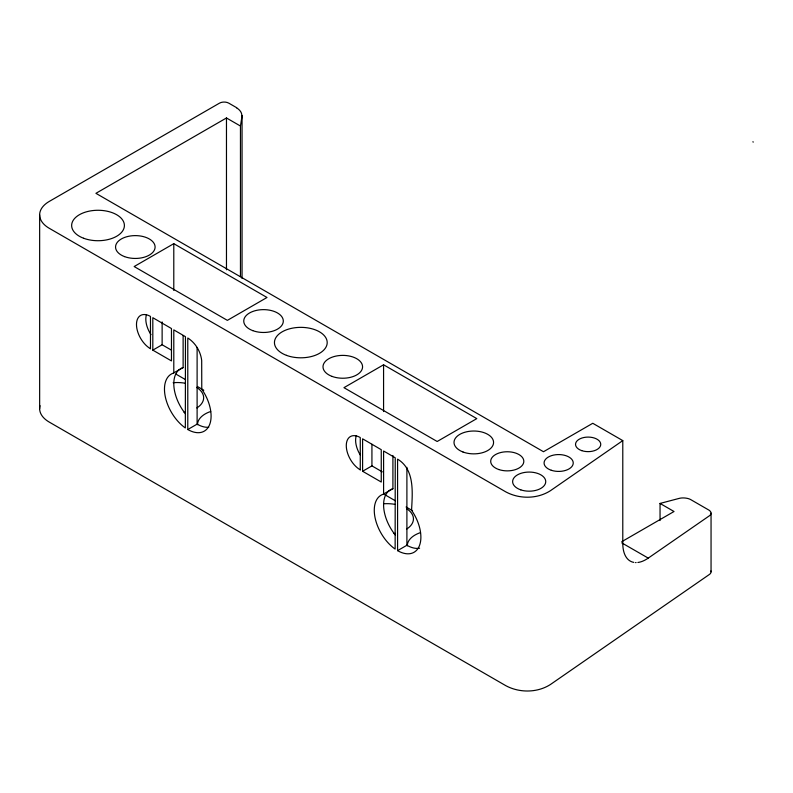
<?xml version="1.0" encoding="UTF-8"?>
<svg xmlns="http://www.w3.org/2000/svg" width="793" height="793" viewBox="0 0 793 793"><rect width="100%" height="100%" fill="white"/><g stroke="black" fill="none" stroke-linecap="round" stroke-linejoin="round"><path stroke-width="1.19" d="M240.457 276.638L240.457 126.037L226.471 117.969L95.923 193.333L543.492 451.732L592.767 423.284L622.783 440.611L622.783 543.403A39.531 20.697 -64.3 0 0 633.835 562.386M240.457 126.037L242.004 116.174M622.783 440.611L550.411 490.718C537.287 499.114 519.415 499.213 505.805 491.878L49.305 228.325A32.969 19.032 0 0 1 49.305 201.402L219.473 103.159A6.592 3.806 0 0 1 228.8 103.159L236.71 107.729M637.899 562.475A39.858 20.866 -64.3 0 0 648.248 558.113L709.636 515.628A7.325 4.223 0 0 0 709.814 510.791A6.83 3.945 0 0 0 708.982 510.147L690.663 499.58A9.516 5.492 0 0 0 687.303 498.381A11.578 6.681 0 0 0 682.723 497.935A9.338 5.392 0 0 0 679.264 498.371L660.044 503.436L660.044 520.545M173.786 243.669L134.156 266.547L227.373 320.362L267.003 297.484L173.786 243.669L173.786 290.426M152.811 350.139L171.466 360.914L171.466 328.54L152.811 317.706L152.811 350.139L162.129 344.757L171.457 350.149M173.796 372.997L173.796 329.888L185.453 336.658L185.344 427.962A32.969 19.032 60 0 1 165.43 397.343A32.969 19.032 60 0 1 173.112 373.216L183.124 367.615L183.124 335.588M187.782 429.519A32.969 19.032 60 0 0 209.758 424.275A32.969 19.032 60 0 0 202.453 390.156L201.769 389.155L201.69 360.488C200.629 351.477 195.474 342.873 187.782 337.996L187.782 429.519L197.11 424.136A32.969 19.032 60 0 0 208.757 427.258M383.574 364.79L343.954 387.668L437.171 441.493L476.801 418.615L383.574 364.79L383.574 411.547M362.599 471.27L381.255 482.035L381.255 449.671L362.599 438.826L362.599 471.27L371.927 465.887L382.295 471.865M383.594 494.128L383.594 451.009L395.241 457.779L395.142 549.083A32.969 19.032 60 0 1 375.228 518.463A32.969 19.032 60 0 1 382.91 494.336L392.912 488.746L392.912 455.489M397.58 550.639A32.969 19.032 60 0 0 419.547 545.396A32.969 19.032 60 0 0 412.251 511.277L411.567 510.276C412.38 493.137 415.096 469.644 397.58 459.127L397.58 550.639L406.898 545.257A32.969 19.032 60 0 0 419.596 548.241M621.801 541.659L674.03 511.505L660.044 503.436M183.124 367.615L182.44 367.833A32.969 19.032 60 0 0 180.626 368.666M392.912 488.746L392.228 488.954A32.969 19.032 60 0 0 395.241 534.918M635.52 562.584L636.105 562.594M752.815 141.848L753.35 142.026M621.791 542.888L648.248 558.113M175.927 374.108L185.572 379.669M197.358 386.478L203.781 390.186M384.655 494.604L395.37 500.799M406.085 506.985L412.509 510.692M711.053 513.13L711.053 571.793M406.898 467.345L406.898 545.257M371.927 444.258L371.927 465.887M242.053 115.5L242.053 278.442M226.471 117.969L226.471 269.798M197.11 347.453L197.11 424.136M162.129 321.928L162.129 344.757M39.65 214.863L39.65 408.663M40.056 405.689A32.969 19.032 0 0 0 49.305 422.124L505.805 685.677C519.415 693.013 537.287 692.923 550.411 684.518L709.636 574.291A7.325 4.223 0 0 0 710.895 570.96M236.552 107.828A18.923 10.924 0 0 1 241.776 116.165M185.453 413.797A32.969 19.032 60 0 1 179.783 369.201M150.997 334.666A19.775 11.419 60 0 1 146.497 314.524M196.872 387.569A26.377 15.226 0 0 1 196.872 407.949M185.423 412.241A26.377 15.226 0 0 1 184.105 412.469M173.152 382.722A26.377 15.226 0 0 1 185.423 383.277M197.516 424.671A26.377 15.226 0 0 1 210.7 411.488M407.305 545.792A26.377 15.226 0 0 1 420.498 532.609M406.67 508.7A26.377 15.226 0 0 1 406.67 529.07M395.221 533.362A26.377 15.226 0 0 1 393.893 533.59M384.318 503.743A26.377 15.226 0 0 1 395.221 504.407M360.24 454.914A19.775 11.419 60 0 1 356.295 435.644M360.27 469.852L360.27 437.548A19.775 11.419 60 0 0 346.283 445.626A19.775 11.419 60 0 0 360.27 469.852M150.472 348.722L150.472 316.427A19.775 11.419 60 0 0 136.485 324.506A19.775 11.419 60 0 0 150.472 348.722M498.876 469.555A16.554 9.556 0 0 0 523.816 461.387A16.554 9.556 0 0 0 499.084 453.001A16.554 9.556 0 0 0 498.876 469.555M463.023 452.02A19.775 11.419 0 0 0 493.543 443.039A19.775 11.419 0 0 0 464.817 432.264A19.775 11.419 0 0 0 463.023 452.02M286.461 355.353A26.377 15.226 0 0 0 327.162 343.379A26.377 15.226 0 0 0 288.85 329.016A26.377 15.226 0 0 0 286.461 355.353M332.009 376.388A19.775 11.419 0 0 0 362.54 367.407A19.775 11.419 0 0 0 333.803 356.632A19.775 11.419 0 0 0 332.009 376.388M581.745 450.642A12.619 7.286 0 0 0 600.747 444.417A12.619 7.286 0 0 0 581.903 438.033A12.619 7.286 0 0 0 581.745 450.642M520.803 489.866A16.554 9.556 0 0 0 545.733 481.698A16.554 9.556 0 0 0 521.011 473.312A16.554 9.556 0 0 0 520.803 489.866M551.274 470.259A14.581 8.426 0 0 0 573.24 463.053A14.581 8.426 0 0 0 551.452 455.668A14.581 8.426 0 0 0 551.274 470.259M83.662 238.267A26.377 15.226 0 0 0 124.362 226.292A26.377 15.226 0 0 0 86.05 211.929A26.377 15.226 0 0 0 83.662 238.267M252.759 330.631A19.775 11.419 0 0 0 283.279 321.651A19.775 11.419 0 0 0 254.553 310.876A19.775 11.419 0 0 0 252.759 330.631M124.551 256.605A19.775 11.419 0 0 0 155.071 247.624A19.775 11.419 0 0 0 126.345 236.859A19.775 11.419 0 0 0 124.551 256.605"/></g></svg>
